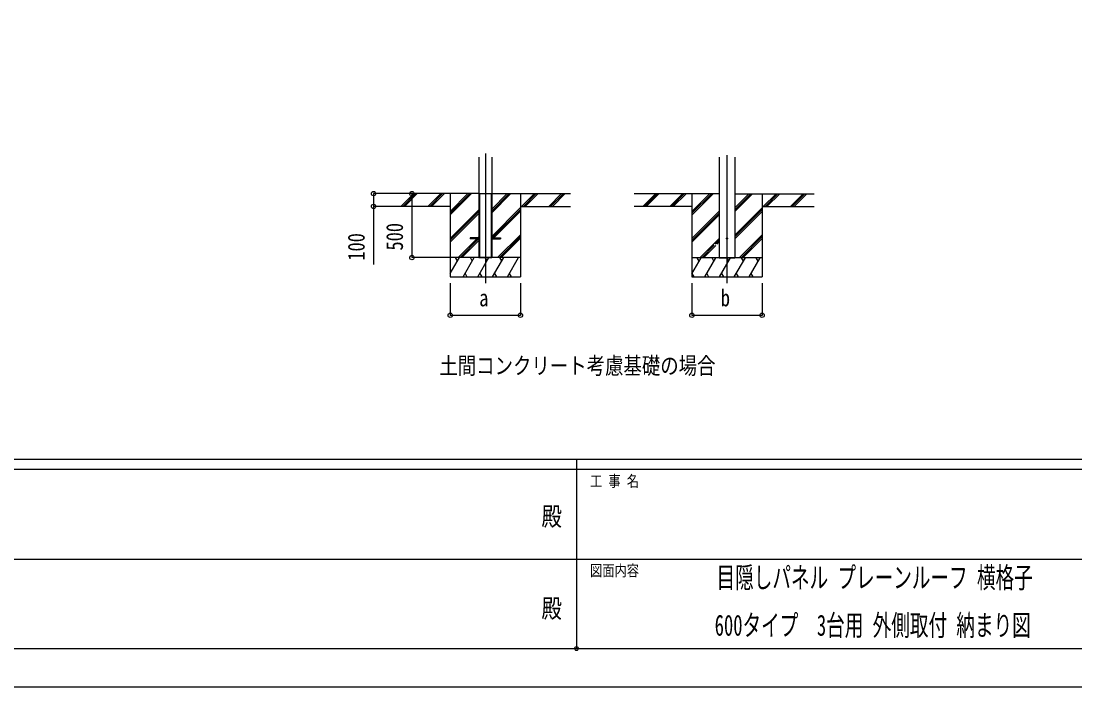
# Model space of a CAD drawing. Units: millimetres, scale not verified. Extents: x -16820 to 16820, y -11880 to 11880.
# Drawn here: x -4367 to 3880, y -11880 to -6671 of the extents above; entities that cross this region are included whole.
import ezdxf
from ezdxf.enums import TextEntityAlignment as Align

# ---------------------------------------------------------------- set-up
doc = ezdxf.new("R2010")
doc.units = ezdxf.units.MM
doc.header["$LTSCALE"] = 60
doc.header["$PDMODE"] = 32
doc.header["$PDSIZE"] = 30
for name, color, linetype in [('0-2_USER1', 3, 'Continuous'), ('0-3_YKK_12', 2, 'Continuous'), ('0-4_YKK_A1', 4, 'Continuous'), ('0-5_YKK_D', 6, 'Continuous'), ('0-6_YKK_ZWAK', 7, 'Continuous')]:
    doc.layers.add(name, color=color, linetype=linetype)
doc.styles.add('ＭＳ ゴシック', font='')
doc.styles.get('ＭＳ ゴシック').set_extended_font_data('MS Gothic')

msp = doc.modelspace()

# ---------------------------------------------------------------- linework, layer by layer
at = {"layer": '0-3_YKK_12'}
for p, q in [((-733.76, -7707.26), (-733.76, -8721.1)), ((1157.24, -7718.9), (1157.24, -8722.1))]:
    msp.add_line(p, q, dxfattribs=at)
at = {"layer": '0-4_YKK_A1'}
for p, q in [((-783.76, -7736.75), (-783.76, -8521.1)), ((-783.76, -7736.75), (-783.76, -8521.1)), ((-683.76, -7736.75), (-683.76, -8521.1)), ((-683.76, -7736.75), (-683.76, -8521.1)), ((1095.94, -7736.75), (1095.94, -8022.1)), ((1096.34, -7736.75), (1096.34, -8522.1)), ((1218.14, -7736.75), (1218.14, -8522.1)), ((1219.74, -7736.75), (1219.74, -8022.1)), ((-783.76, -8021.1), (-1459.71, -8021.1)), ((-1393.02, -8119.7), (-1294.42, -8021.1)), ((-1380.28, -8121.1), (-1280.28, -8021.1)), ((-1366.14, -8121.1), (-1266.14, -8021.1)), ((-1180.89, -8119.7), (-1082.29, -8021.1)), ((-1168.15, -8121.1), (-1068.15, -8021.1)), ((-1154.01, -8121.1), (-1054.01, -8021.1)), ((-1008.76, -8021.1), (-1008.76, -8671.1)), ((-1008.76, -8187.98), (-841.88, -8021.1)), ((-1008.76, -8173.84), (-856.02, -8021.1)), ((-1008.76, -8159.7), (-870.16, -8021.1)), ((-783.76, -8021.1), (-683.76, -8021.1)), ((-781.26, -8021.1), (-781.26, -8521.1)), ((-779.76, -8021.1), (-779.76, -8521.1)), ((-687.76, -8021.1), (-687.76, -8521.1)), ((-686.26, -8021.1), (-686.26, -8521.1)), ((-683.76, -8171.35), (-533.51, -8021.1)), ((-683.76, -8157.21), (-547.65, -8021.1)), ((-683.76, -8143.07), (-561.79, -8021.1)), ((-683.76, -8021.1), (-68.14, -8021.1)), ((-458.76, -8021.1), (-458.76, -8671.1)), ((-449.66, -8121.1), (-349.66, -8021.1)), ((-435.52, -8121.1), (-335.52, -8021.1)), ((-421.38, -8121.1), (-321.38, -8021.1)), ((-237.53, -8121.1), (-137.53, -8021.1)), ((-223.39, -8121.1), (-123.39, -8021.1)), ((-209.24, -8121.1), (-109.24, -8021.1)), ((1096.34, -8022.1), (431.29, -8022.1)), ((497.98, -8120.7), (596.58, -8022.1)), ((510.72, -8122.1), (610.72, -8022.1)), ((524.86, -8122.1), (624.86, -8022.1)), ((710.11, -8120.7), (808.71, -8022.1)), ((722.85, -8122.1), (822.85, -8022.1)), ((736.99, -8122.1), (836.99, -8022.1)), ((882.24, -8022.1), (882.24, -8672.1)), ((882.24, -8188.98), (1049.12, -8022.1)), ((882.24, -8174.84), (1034.98, -8022.1)), ((882.24, -8160.7), (1020.84, -8022.1)), ((1095.04, -8022.1), (1095.64, -8022.1)), ((1218.14, -8161.45), (1357.49, -8022.1)), ((1218.14, -8147.31), (1343.35, -8022.1)), ((1218.14, -8133.17), (1329.21, -8022.1)), ((1218.14, -8022.1), (1840.45, -8022.1)), ((1218.14, -8022.1), (1218.24, -8022.1)), ((1218.24, -8022.1), (1218.54, -8022.1)), ((1219.44, -8022.1), (1219.74, -8022.1)), ((1432.24, -8022.1), (1432.24, -8672.1)), ((1441.34, -8122.1), (1541.34, -8022.1)), ((1455.48, -8122.1), (1555.48, -8022.1)), ((1469.62, -8122.1), (1569.62, -8022.1)), ((1653.47, -8122.1), (1753.47, -8022.1)), ((1667.61, -8122.1), (1767.61, -8022.1)), ((1681.76, -8122.1), (1781.76, -8022.1)), ((-1008.76, -8121.1), (-1459.71, -8121.1)), ((-1008.76, -8371.83), (-783.76, -8146.83)), ((-1008.76, -8385.97), (-783.76, -8160.97)), ((-683.76, -8355.2), (-458.76, -8130.2)), ((-681.02, -8366.6), (-458.76, -8144.34)), ((-666.88, -8366.6), (-458.76, -8158.48)), ((-458.76, -8121.1), (-68.14, -8121.1)), ((882.24, -8122.1), (431.29, -8122.1)), ((882.24, -8372.83), (1096.34, -8158.73)), ((1218.14, -8345.3), (1432.24, -8131.2)), ((1218.14, -8359.44), (1432.24, -8145.34)), ((1218.14, -8373.58), (1432.24, -8159.48)), ((1432.24, -8122.1), (1840.45, -8122.1)), ((-1008.76, -8400.11), (-783.76, -8175.12)), ((882.24, -8386.97), (1096.34, -8172.87)), ((882.24, -8401.11), (1096.34, -8187.02)), ((-945.9, -8521.1), (-800.4, -8375.6)), ((-931.76, -8521.1), (-786.26, -8375.6)), ((-917.61, -8521.1), (-783.76, -8387.25)), ((-783.76, -8366.6), (-851.26, -8366.6)), ((-851.26, -8366.6), (-851.26, -8375.6)), ((-783.76, -8375.6), (-851.26, -8375.6)), ((-791.4, -8366.6), (-783.76, -8358.96)), ((-683.76, -8366.6), (-616.26, -8366.6)), ((-683.76, -8383.48), (-675.88, -8375.6)), ((-683.76, -8375.6), (-616.26, -8375.6)), ((-637.53, -8521.1), (-458.76, -8342.33)), ((-623.39, -8521.1), (-458.76, -8356.47)), ((-616.26, -8366.6), (-616.26, -8375.6)), ((-609.25, -8521.1), (-458.76, -8370.61)), ((945.1, -8522.1), (1096.34, -8370.86)), ((1063.74, -8417.6), (1096.34, -8385)), ((1077.89, -8417.6), (1096.34, -8399.15)), ((1253.47, -8522.1), (1432.24, -8343.33)), ((1267.61, -8522.1), (1432.24, -8357.47)), ((1281.75, -8522.1), (1432.24, -8371.61)), ((959.24, -8522.1), (1057.24, -8424.1)), ((973.39, -8522.1), (1068.89, -8426.6)), ((-458.76, -8521.1), (-1008.76, -8521.1)), ((-1008.76, -8646.55), (-936.33, -8521.1)), ((-951.33, -8547.09), (-966.33, -8521.1)), ((-907.46, -8671.1), (-820.86, -8521.1)), ((-835.86, -8547.08), (-850.86, -8521.1)), ((-791.99, -8671.1), (-705.39, -8521.1)), ((-783.76, -8521.1), (-683.76, -8521.1)), ((-720.39, -8547.09), (-735.39, -8521.1)), ((-676.52, -8671.1), (-589.92, -8521.1)), ((-604.92, -8547.08), (-619.92, -8521.1)), ((-561.05, -8671.1), (-474.45, -8521.1)), ((1432.24, -8522.1), (882.24, -8522.1)), ((882.24, -8647.55), (954.67, -8522.1)), ((939.67, -8548.09), (924.67, -8522.1)), ((983.54, -8672.1), (1070.14, -8522.1)), ((1055.14, -8548.08), (1040.14, -8522.1)), ((1096.34, -8522.1), (1218.14, -8522.1)), ((1099.01, -8672.1), (1185.61, -8522.1)), ((1170.61, -8548.09), (1155.61, -8522.1)), ((1214.48, -8672.1), (1301.08, -8522.1)), ((1286.08, -8548.08), (1271.08, -8522.1)), ((1329.95, -8672.1), (1416.55, -8522.1)), ((1401.55, -8548.08), (1386.55, -8522.1)), ((-892.46, -8645.12), (-877.46, -8671.1)), ((-776.99, -8645.12), (-761.99, -8671.1)), ((-661.52, -8645.12), (-646.52, -8671.1)), ((-546.05, -8645.12), (-531.05, -8671.1)), ((883.07, -8646.12), (898.07, -8672.1)), ((998.54, -8646.12), (1013.54, -8672.1)), ((1114.01, -8646.12), (1129.01, -8672.1)), ((1229.48, -8646.12), (1244.48, -8672.1)), ((1344.95, -8646.12), (1359.95, -8672.1)), ((-1008.76, -8671.1), (-458.76, -8671.1)), ((882.24, -8672.1), (1432.24, -8672.1))]:
    msp.add_line(p, q, dxfattribs=at)
for points in [[(1094.74, -7736.75), (1094.74, -8022.1), (1095.04, -8022.1)], [(1218.54, -7736.75), (1218.54, -8022.1), (1218.84, -8022.1), (1219.44, -8022.1)], [(1095.64, -8022.1), (1095.94, -8022.1), (1096.24, -8022.1), (1096.34, -8022.1)]]:
    msp.add_lwpolyline(points, dxfattribs=at)
msp.add_circle((1157.24, -8372.1), 5, dxfattribs=at)
at = {"layer": '0-5_YKK_D'}
for p, q in [((-1394.09, -8021.1), (-1609.76, -8021.1)), ((-1234.82, -8021.1), (-1309.76, -8021.1)), ((-1308.76, -8021.1), (-1308.76, -8521.1)), ((-1394.09, -8121.1), (-1609.76, -8121.1)), ((-1009.76, -8521.1), (-1309.76, -8521.1)), ((-1008.76, -8721.1), (-1008.76, -8973.1)), ((-458.76, -8721.1), (-458.76, -8973.1)), ((882.24, -8722.1), (882.24, -8973.1)), ((1432.24, -8722.1), (1432.24, -8973.1)), ((-1008.76, -8972.1), (-458.76, -8972.1)), ((882.24, -8972.1), (1432.24, -8972.1))]:
    msp.add_line(p, q, dxfattribs=at)
msp.add_lwpolyline([(-1608.76, -8021.1), (-1608.76, -8121.1), (-1608.76, -8575.5)], dxfattribs=at)
for centre in [(-1608.76, -8021.1), (-1308.76, -8021.1), (-1608.76, -8121.1), (-1308.76, -8521.1), (-1008.76, -8972.1), (-458.76, -8972.1), (882.24, -8972.1), (1432.24, -8972.1)]:
    msp.add_circle(centre, 17, dxfattribs=at)
at = {"layer": '0-6_YKK_ZWAK'}
for p, q in [((15580.08, -10100), (-15619.92, -10100)), ((-19.92, -10100), (-19.92, -11580)), ((-19.92, -10180), (-5219.92, -10180)), ((5180.08, -10180), (-19.92, -10180)), ((-5189.92, -10880), (-19.92, -10880)), ((-19.92, -10880), (5180.08, -10880)), ((-5219.92, -11580), (-19.92, -11580)), ((-19.92, -11580), (5180.08, -11580))]:
    msp.add_line(p, q, dxfattribs=at)
msp.add_lwpolyline([(-16820, -11880), (16820, -11880), (16820, 11880), (-16820, 11880)], close=True, dxfattribs=at)
msp.add_point((-19.92, -11580), dxfattribs=at)

# ---------------------------------------------------------------- texts
at = {"layer": '0-2_USER1', "style": 'ＭＳ ゴシック'}
for s, height, width, p in [('土間コンクリート考慮基礎の場合', 132, 0.8, (-1093.39, -9472.57)), ('目隠しパネル プレーンルーフ 横格子', 164.2, 0.65, (1075.55, -11155.33)), ('\u3000600タイプ  3台用 外側取付 納まり図', 164.2, 0.65, (915.39, -11528.67))]:
    msp.add_text(s, height=height, dxfattribs=dict(at, width=width)).set_placement(p, align=Align.BOTTOM_LEFT)
at = {"layer": '0-5_YKK_D', "style": 'ＭＳ ゴシック', "width": 0.8}
for s, p in [('500', (-1338.76, -8466.09)), ('100', (-1638.76, -8545.5))]:
    msp.add_text(s, height=132, rotation=90, dxfattribs=at).set_placement(p, align=Align.BOTTOM_LEFT)
for s, p in [('a', (-781.76, -8942.1)), ('b', (1109.24, -8942.1))]:
    msp.add_text(s, height=132, dxfattribs=at).set_placement(p, align=Align.BOTTOM_LEFT)
at = {"layer": '0-6_YKK_ZWAK', "style": 'ＭＳ ゴシック', "width": 0.8}
for s, height, p in [('工 事 名', 87.98, (85.08, -10340)), ('殿', 146.6, (-294.67, -10663.33)), ('図面内容', 87.98, (85.08, -11040)), ('殿', 146.6, (-294.67, -11383.33))]:
    msp.add_text(s, height=height, dxfattribs=at).set_placement(p, align=Align.BOTTOM_LEFT)

doc.saveas('drawing.dxf')
